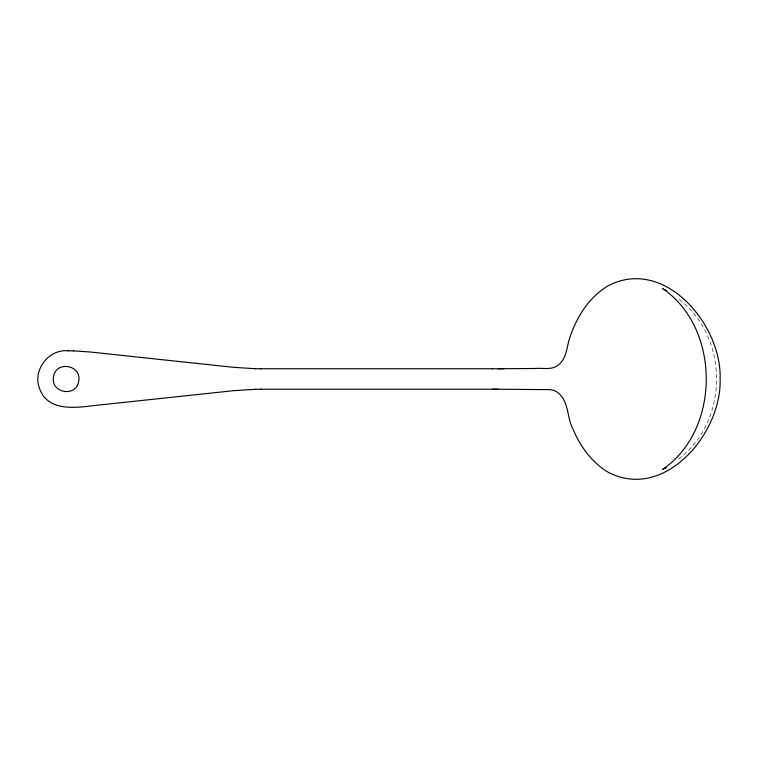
<?xml version="1.0" encoding="UTF-8"?>
<svg xmlns="http://www.w3.org/2000/svg" width="758" height="758" viewBox="0 0 758 758"><rect width="100%" height="100%" fill="white"/><g stroke="black" fill="none" stroke-linecap="round" stroke-linejoin="round"><path stroke-width="0.57" stroke-dasharray="3.79 2.84" d="M678.6 459.007C729.187 421.069 729.187 336.931 678.6 298.993"/><path stroke-width="1.14" d="M666.291 467.534L662.359 469.609C720.886 430.193 720.886 327.807 662.359 288.391L666.291 290.466M68.523 350.783C48.626 348.642 31.931 370.605 39.776 389.119C48.209 411.66 75.317 407.842 94.343 405.539L233.246 390.711L255.389 389.29M492.558 389.233C508.419 389.252 524.28 389.46 540.141 389.574C546.414 389.707 553.567 388.541 558.599 393.241C569.125 402.327 566.861 417.99 573.152 429.483C580.457 446.689 591.979 462.617 608.257 472.281C664.965 501.673 722.099 432.486 720.1 379C722.099 325.514 664.965 256.327 608.257 285.719C588.293 297.61 575.597 318.578 568.955 340.361C566.757 348.879 566.008 358.828 558.599 364.759C552.165 370.454 543.098 367.782 535.337 368.464C522.992 368.587 510.655 368.672 498.319 368.758L503.748 368.72M255.2 389.29L260.932 389.233M492.368 368.767L498.319 368.758M73.498 350.878L89.179 351.901L233.246 367.289L255.389 368.71M260.743 368.767L492.558 368.767M260.743 389.233L498.129 389.233M255.2 368.71L260.932 368.767M68.334 350.783L73.687 350.878M53.543 376.764C50.246 393.042 76.331 397.808 78.699 381.236C82.006 364.958 55.912 360.192 53.543 376.764"/></g></svg>
